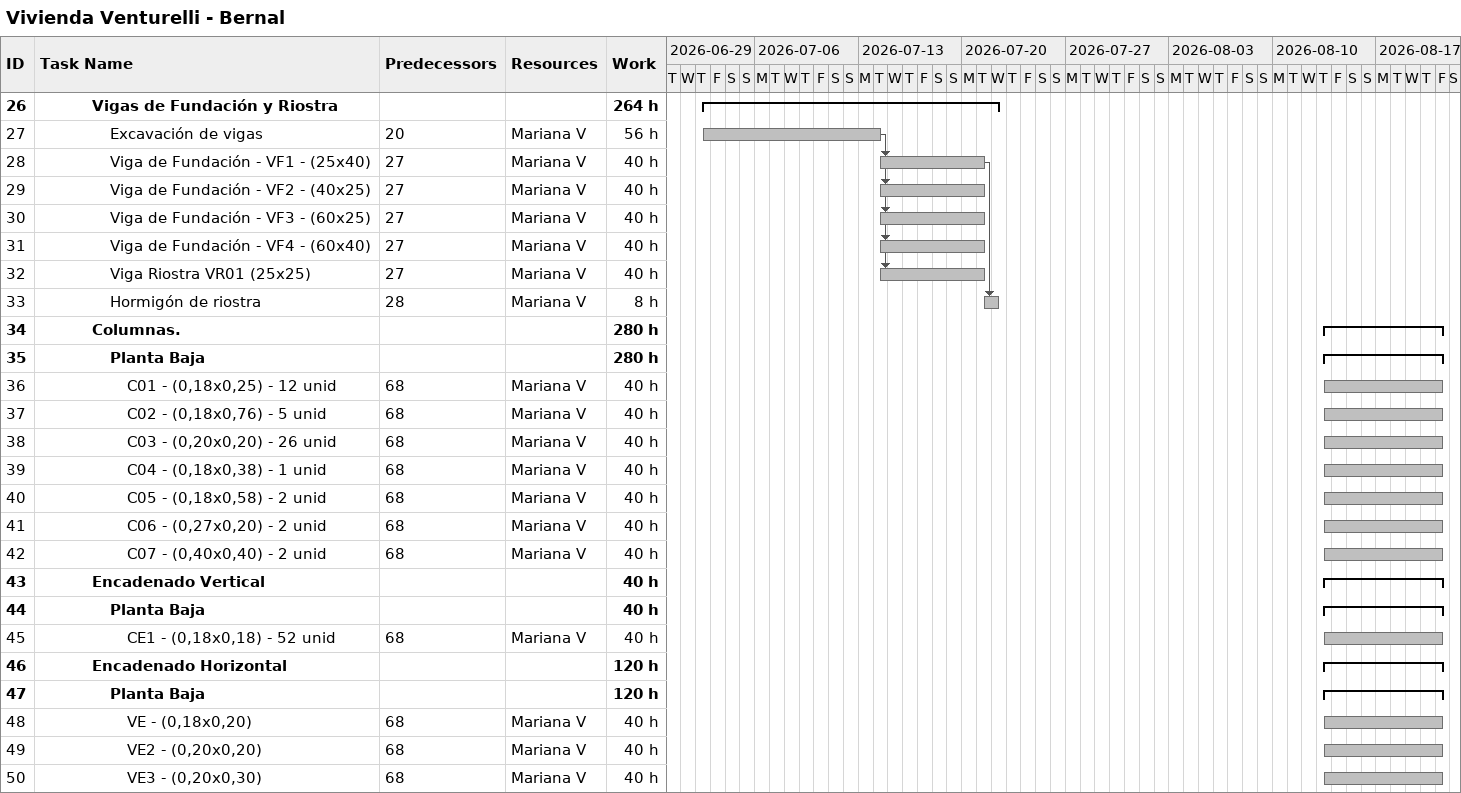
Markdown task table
Vivienda Venturelli - Bernal

| ID | Level | Task | Start | Finish | Predecessors | Resources | Work (h) |
|---|---|---|---|---|---|---|---|
| 26 | 4 | **Vigas de Fundación y Riostra** | 2026-07-02 | 2026-07-22 |  |  | 264 |
| 27 | 5 | Excavación de vigas | 2026-07-02 | 2026-07-14 | 20 | Mariana V | 56 |
| 28 | 5 | Viga de Fundación - VF1 - (25x40) | 2026-07-14 | 2026-07-21 | 27 | Mariana V | 40 |
| 29 | 5 | Viga de Fundación - VF2 - (40x25) | 2026-07-14 | 2026-07-21 | 27 | Mariana V | 40 |
| 30 | 5 | Viga de Fundación - VF3 - (60x25) | 2026-07-14 | 2026-07-21 | 27 | Mariana V | 40 |
| 31 | 5 | Viga de Fundación - VF4 - (60x40) | 2026-07-14 | 2026-07-21 | 27 | Mariana V | 40 |
| 32 | 5 | Viga Riostra VR01 (25x25) | 2026-07-14 | 2026-07-21 | 27 | Mariana V | 40 |
| 33 | 5 | Hormigón de riostra | 2026-07-21 | 2026-07-22 | 28 | Mariana V | 8 |
| 34 | 4 | **Columnas.** | 2026-08-13 | 2026-08-21 |  |  | 280 |
| 35 | 5 | **Planta Baja** | 2026-08-13 | 2026-08-21 |  |  | 280 |
| 36 | 6 | C01 - (0,18x0,25) - 12 unid | 2026-08-13 | 2026-08-21 | 68 | Mariana V | 40 |
| 37 | 6 | C02 - (0,18x0,76) - 5 unid | 2026-08-13 | 2026-08-21 | 68 | Mariana V | 40 |
| 38 | 6 | C03 - (0,20x0,20) - 26 unid | 2026-08-13 | 2026-08-21 | 68 | Mariana V | 40 |
| 39 | 6 | C04 - (0,18x0,38) - 1 unid | 2026-08-13 | 2026-08-21 | 68 | Mariana V | 40 |
| 40 | 6 | C05 - (0,18x0,58) - 2 unid | 2026-08-13 | 2026-08-21 | 68 | Mariana V | 40 |
| 41 | 6 | C06 - (0,27x0,20) - 2 unid | 2026-08-13 | 2026-08-21 | 68 | Mariana V | 40 |
| 42 | 6 | C07 - (0,40x0,40) - 2 unid | 2026-08-13 | 2026-08-21 | 68 | Mariana V | 40 |
| 43 | 4 | **Encadenado Vertical** | 2026-08-13 | 2026-08-21 |  |  | 40 |
| 44 | 5 | **Planta Baja** | 2026-08-13 | 2026-08-21 |  |  | 40 |
| 45 | 6 | CE1 - (0,18x0,18) - 52 unid | 2026-08-13 | 2026-08-21 | 68 | Mariana V | 40 |
| 46 | 4 | **Encadenado Horizontal** | 2026-08-13 | 2026-08-21 |  |  | 120 |
| 47 | 5 | **Planta Baja** | 2026-08-13 | 2026-08-21 |  |  | 120 |
| 48 | 6 | VE - (0,18x0,20) | 2026-08-13 | 2026-08-21 | 68 | Mariana V | 40 |
| 49 | 6 | VE2 - (0,20x0,20) | 2026-08-13 | 2026-08-21 | 68 | Mariana V | 40 |
| 50 | 6 | VE3 - (0,20x0,30) | 2026-08-13 | 2026-08-21 | 68 | Mariana V | 40 |
